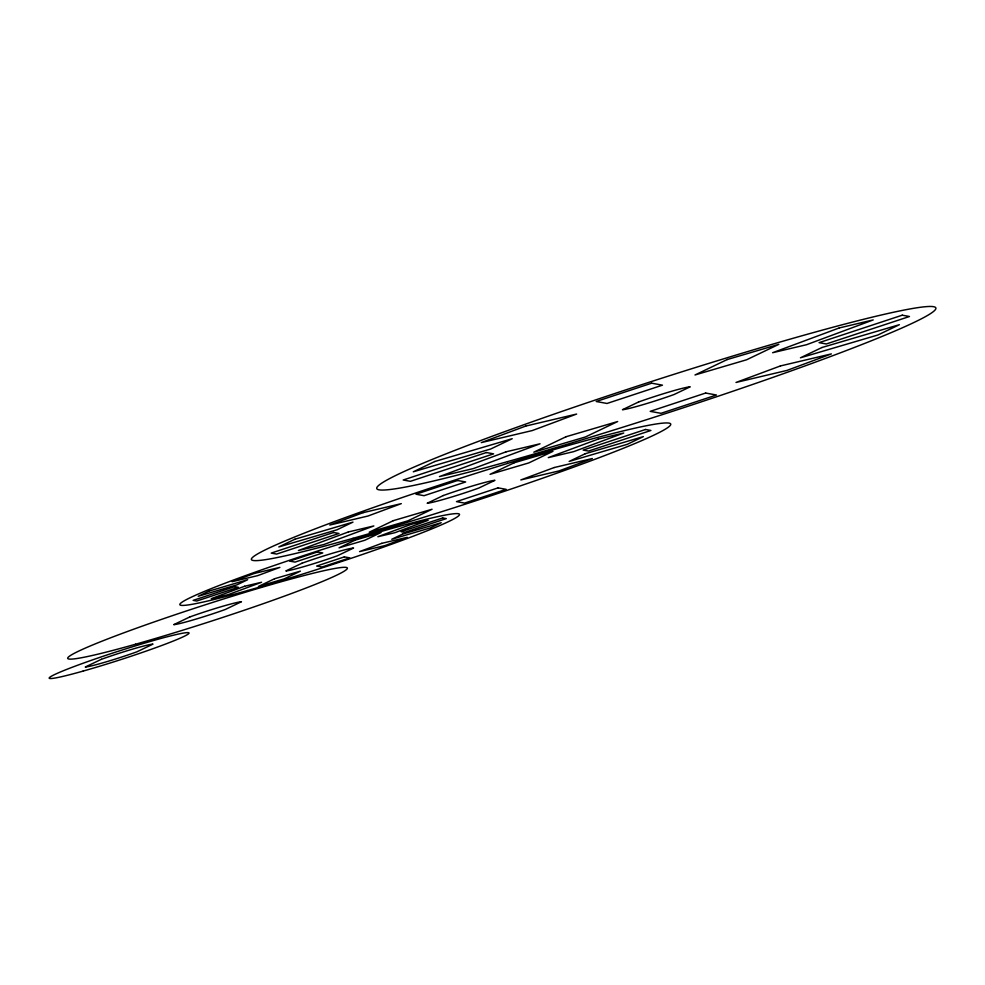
<?xml version="1.0" encoding="UTF-8"?>
<svg xmlns="http://www.w3.org/2000/svg" width="985" height="985" viewBox="0 0 985 985"><rect width="100%" height="100%" fill="white"/><g stroke="black" fill="none" stroke-linecap="round" stroke-linejoin="round"><path stroke-width="1.48" d="M434.779 461.509L413.294 471.803L490.715 449L512.212 438.707L434.779 461.509M294.909 539.226L278.792 546.946L336.858 529.844L352.975 522.124L294.909 539.226M208.931 591.123L198.194 596.27L236.905 584.868L247.654 579.722L208.931 591.123M101.381 659.31L85.264 667.03A36.716 2.179 -17.9 0 0 136.89 651.824L153.007 644.104A36.716 2.179 -17.9 0 0 101.381 659.31M189.834 616.942L173.717 624.662A36.716 2.179 -17.9 0 0 225.331 609.469L241.448 601.736A36.716 2.179 -17.9 0 0 189.834 616.942M301.964 563.235L285.835 570.955A36.716 2.179 -17.9 0 0 337.461 555.749L353.578 548.029A36.716 2.179 -17.9 0 0 301.964 563.235M443.312 495.529L427.194 503.249A36.716 2.179 -17.9 0 0 478.821 488.043L494.938 480.323A36.716 2.179 -17.9 0 0 443.312 495.529M566.043 436.737L533.808 452.177L585.435 436.971L617.669 421.531L566.043 436.737M638.575 401.991L622.458 409.711A36.716 2.179 -17.9 0 0 674.085 394.517L690.202 386.797A36.716 2.179 -17.9 0 0 638.575 401.991M727.226 359.537L694.991 374.977L746.618 359.771L778.852 344.331L727.226 359.537M393.36 520.646L369.178 532.22L407.901 520.831L432.07 509.245L393.36 520.646M514.244 462.741L490.062 474.327L528.785 462.925L552.954 451.339L514.244 462.741M274.569 578.737L258.452 586.457L284.259 578.86L300.376 571.14L274.569 578.737M355.154 540.137L339.037 547.857L364.856 540.248L380.973 532.528L355.154 540.137M402.52 534.116L391.771 539.263L430.482 527.861L441.231 522.715L402.52 534.116M585.275 453.716L569.158 461.436L627.236 444.333L643.353 436.614L585.275 453.716M821.946 347.508L800.448 357.801L877.881 334.998L899.367 324.705L821.946 347.508M525.719 426.074L481.296 442.597L532.245 430.568L576.656 414.045L525.719 426.074M506.081 451.807L439.445 476.58L473.416 468.565L540.039 443.792L506.081 451.807M839.245 327.943L772.622 352.716L806.58 344.701L873.215 319.928L839.245 327.943M363.108 512.656L329.79 525.042L367.996 516.017L401.314 503.63L363.108 512.656M780.416 365.94L736.004 382.463L786.941 370.434L831.365 353.91L780.416 365.94M348.382 531.949L298.406 550.529L323.88 544.52L373.857 525.941L348.382 531.949M598.264 439.051L548.288 457.631L573.75 451.623L623.727 433.031L598.264 439.051M254.401 573.405L232.189 581.667L257.664 575.646L279.875 567.397L254.401 573.405M554.136 467.555L520.819 479.941L559.024 470.916L592.342 458.53L554.136 467.555M244.588 586.272L211.27 598.658L228.249 594.644L261.567 582.258L244.588 586.272M411.164 524.34L377.858 536.726L394.837 532.713L428.155 520.326L411.164 524.34M381.761 543.338L359.55 551.6L385.012 545.579L407.224 537.33L381.761 543.338M651.664 383.19L596.208 401.498L607.006 403.468L662.462 385.16L651.664 383.19M486.381 452.534L403.197 480.003L410.4 481.32L493.583 453.851L486.381 452.534M902.26 315.188L819.077 342.657L826.28 343.974L909.463 316.505L902.26 315.188M705.654 393.04L650.199 411.348L660.997 413.318L716.452 395.01L705.654 393.04M457.569 480.483L415.978 494.211L424.079 495.689L465.659 481.96L457.569 480.483M333.607 532.491L271.22 553.09L276.625 554.075L339 533.476L333.607 532.491M645.52 429.485L583.132 450.083L588.538 451.068L650.913 430.47L645.52 429.485M498.065 487.87L456.474 501.611L464.575 503.089L506.155 489.348L498.065 487.87M317.379 551.957L289.652 561.118L295.044 562.103L322.772 552.942L317.379 551.957M234.738 586.629L193.146 600.37L196.741 601.022L238.333 587.294L234.738 586.629M442.671 517.962L401.092 531.703L404.687 532.356L446.279 518.615L442.671 517.962M344.368 556.882L316.641 566.043L322.046 567.028L349.773 557.867L344.368 556.882M83.134 671.08A73.432 4.359 -17.9 0 0 189.022 633.17A73.432 4.359 -17.9 0 0 85.252 662.462A73.432 4.359 -17.9 0 0 83.134 671.08M135.573 644.215A146.876 8.705 -17.9 0 0 347.348 568.394A146.876 8.705 -17.9 0 0 139.821 627.002A146.876 8.705 -17.9 0 0 135.573 644.215M247.703 590.508A146.876 8.705 -17.9 0 0 459.478 514.687A146.876 8.705 -17.9 0 0 251.951 573.295A146.876 8.705 -17.9 0 0 247.703 590.508M353.061 538.303A220.308 13.064 -17.9 0 0 670.723 424.572A220.308 13.064 -17.9 0 0 359.427 512.483A220.308 13.064 -17.9 0 0 353.061 538.303M507.558 461.62A293.752 17.422 -17.9 0 0 935.713 309.056A293.752 17.422 -17.9 0 0 525.719 424.092A293.752 17.422 -17.9 0 0 507.558 461.62"/></g></svg>
